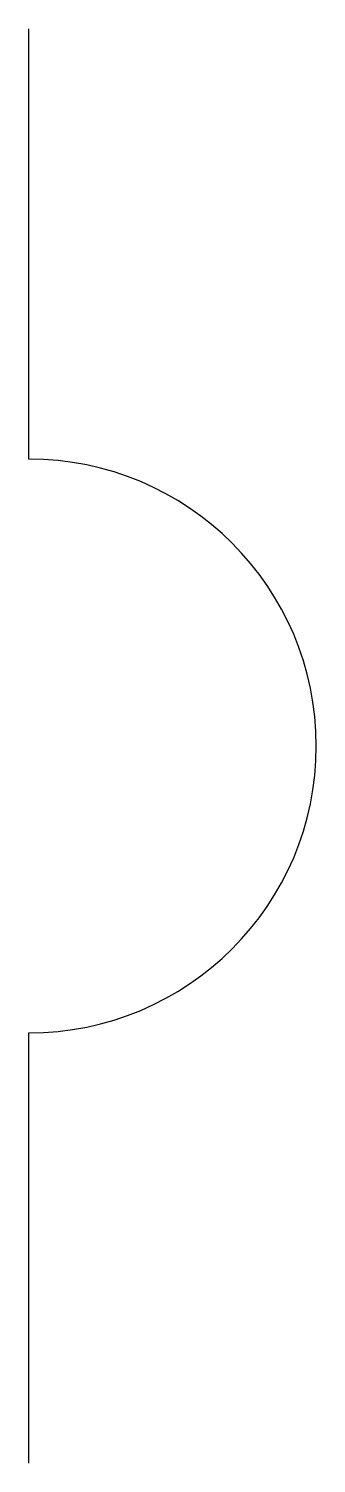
# Model space of a CAD drawing. Extents: x -1584.63 to -1583.83, y -883.59 to -879.59.
import ezdxf

# ---------------------------------------------------------------- set-up
doc = ezdxf.new("R2010")
doc.units = 0
doc.layers.add('SYMB_FIL', color=3, linetype='CONTINUOUS')

msp = doc.modelspace()

# ---------------------------------------------------------------- linework, layer by layer
at = {"layer": 'SYMB_FIL'}
for p, q in [((-1584.6339, -880.7933), (-1584.6339, -879.5933)), ((-1584.6339, -883.5933), (-1584.6339, -882.3933))]:
    msp.add_line(p, q, dxfattribs=at)
msp.add_arc((-1584.6339, -881.5933), 0.8, 270, 90, dxfattribs=at)

doc.saveas('drawing.dxf')
